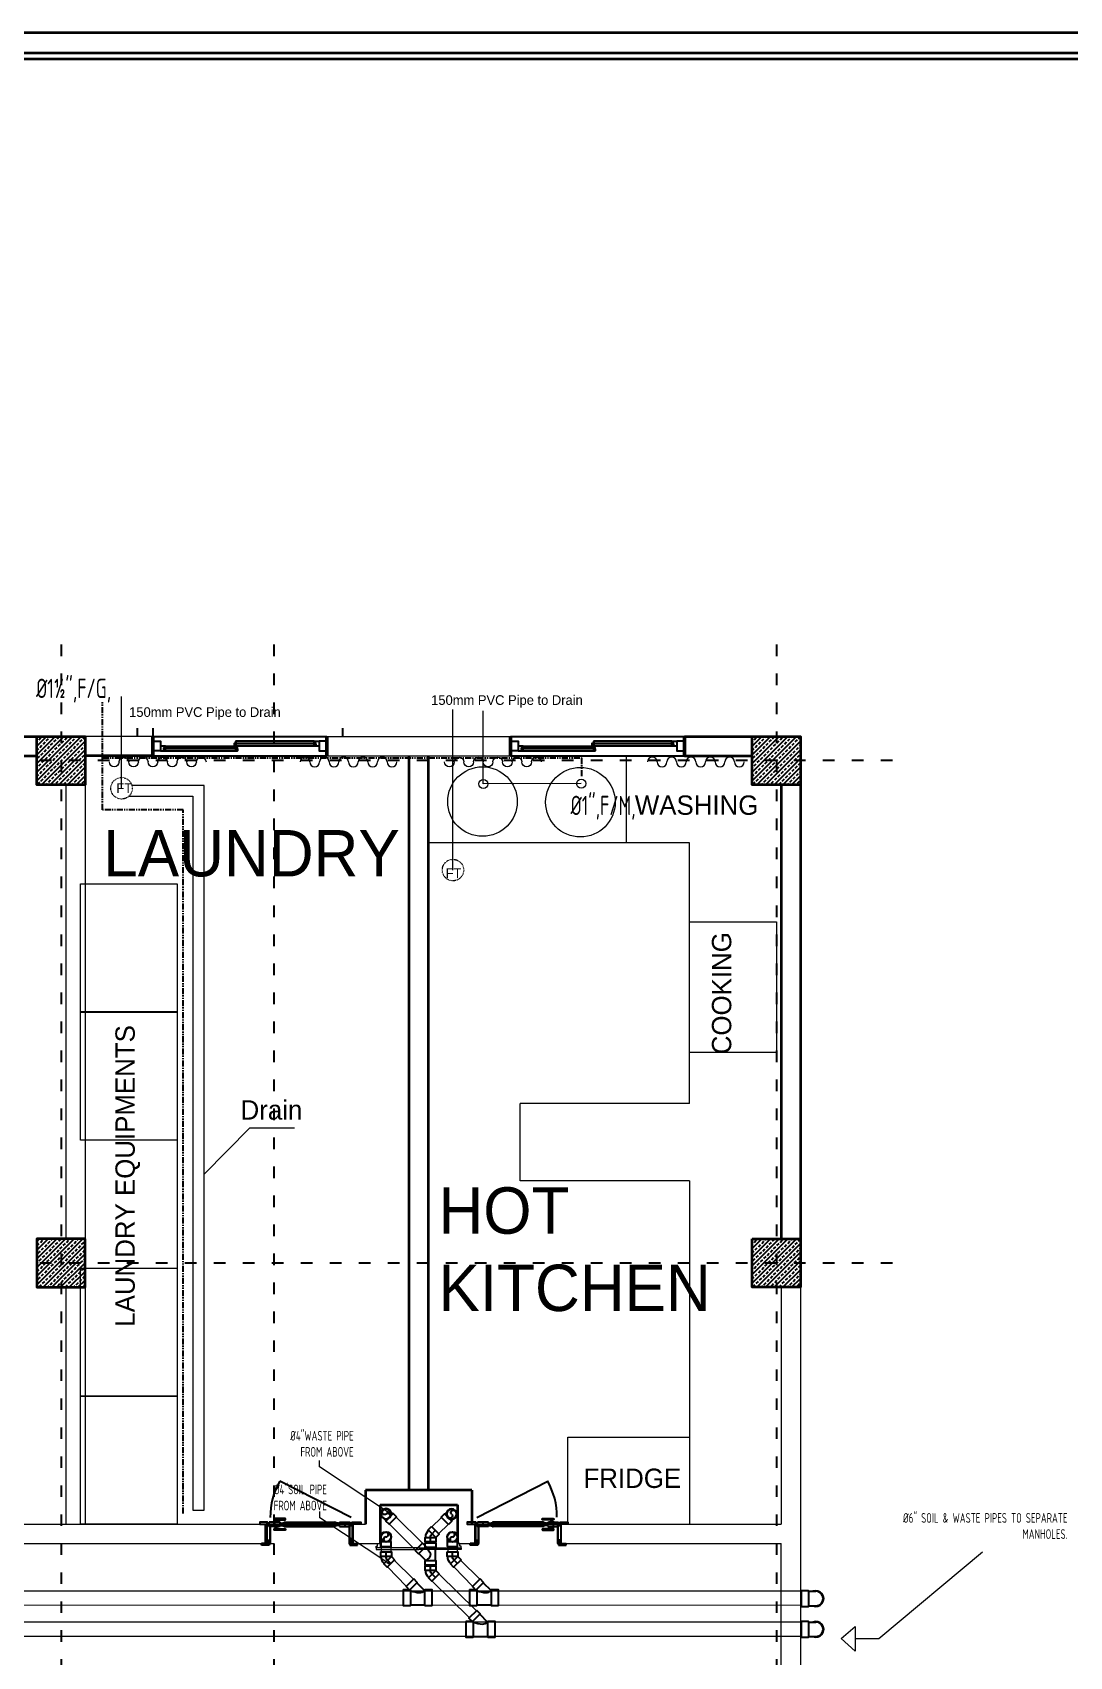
# Model space of a CAD drawing. Header units: millimetres. Extents: x 626118 to 667468, y 4481694 to 4492717.
# Drawn here: x 640281 to 641354, y 4491032 to 4492713 of the extents above; entities that cross this region are included whole.
import ezdxf

# ---------------------------------------------------------------- set-up
doc = ezdxf.new("R2010")
doc.units = ezdxf.units.MM
for name, pattern in [('ACAD_ISO03W100', [30, 12, -18]), ('CENTER2', [1.125, 0.75, -0.125, 0.125, -0.125]), ('DIVIDE', [1.25, 0.5, -0.25, 0, -0.25, 0, -0.25]), ('DUZ', [500, 500]), ('HIDDEN', [0.375, 0.25, -0.125]), ('PHANTOM', [2.5, 1.25, -0.25, 0.25, -0.25, 0.25, -0.25])]:
    doc.linetypes.add(name, pattern=pattern)
doc.layers.get('0').update_dxf_attribs({"color": 1, "linetype": 'DUZ'})
for name, color, linetype in [('a-door', 2, 'Continuous'), ('a-izdus', 2, 'HIDDEN'), ('AGAC', 116, 'Continuous'), ('DR-TEXT', 3, 'Continuous'), ('DR-WASTE PIPE', 5, 'CENTER2'), ('GOLGE', 8, 'HIDDEN'), ('KOLTAR_F', 145, 'Continuous'), ('LOGO', 7, 'Continuous'), ('PEN', 161, 'Continuous'), ('PL-CWS', 80, 'PHANTOM'), ('PL_TEXT', 3, 'Continuous'), ('PVC', 3, 'Continuous'), ('söve', 26, 'DUZ')]:
    doc.layers.add(name, color=color, linetype=linetype)
for name, color, linetype, lineweight in [('cam', 143, 'Continuous', 20), ('DUV', 220, 'Continuous', 50), ('DUVAR', 7, 'Continuous', 35), ('FE_PERDE', 205, 'Continuous', 15), ('gor25', 142, 'Continuous', 25), ('iç duvar', 7, 'Continuous', 50), ('KAPEN', 151, 'Continuous', 9), ('KOLON_F', 3, 'Continuous', 35)]:
    doc.layers.add(name, color=color, linetype=linetype, lineweight=lineweight)
doc.styles.add('din.shx', font='din.shx', dxfattribs={"width": 0.7})

# ---------------------------------------------------------------- blocks, each defined once
blk = doc.blocks.new('GEN_BLOCK00601')
at = {"linetype": 'Continuous', "ltscale": 50}
for centre, start, end in [((50, 50), 0, 180), ((150, 50), 180, 0), ((250, 50), 0, 180), ((350, 50), 180, 0), ((450, 50), 0, 180), ((550, 50), 180, 0), ((650, 50), 0, 180), ((750, 50), 180, 0), ((850, 50), 0, 180), ((950, 50), 180, 0)]:
    blk.add_arc(centre, 50, start, end, dxfattribs=at)
for tag in ['FLOOR', 'Sfb']:
    blk.add_attdef(tag, (0, 0), '', height=1)
blk = doc.blocks.new('PVC4')
for p, q in [((-55, 57), (-60, 57)), ((0, 57), (5, 57)), ((-55, -57), (-60, -57)), ((0, -57), (5, -57))]:
    blk.add_line(p, q)
blk.add_lwpolyline([(0, -62), (0, 62), (-55, 62), (-55, -62)], close=True)
blk = doc.blocks.new('PVC6')
for p, q in [((-86.5, 82.5), (-93, 82.5)), ((0, 82.5), (6.5, 82.5)), ((-86.5, -82.5), (-93, -82.5)), ((0, -82.5), (6.5, -82.5))]:
    blk.add_line(p, q)
blk.add_lwpolyline([(0, -89), (0, 89), (-81.5, 89, 0.4142136), (-86.5, 84), (-86.5, -84, 0.4142136), (-81.5, -89)], format="xyb", close=True)
blk = doc.blocks.new('PY64')
for p, q in [((-82, 162), (-82, 2)), ((79, -1), (171, 91))]:
    blk.add_line(p, q)
at = {"color": 9}
for centre, radius, start, end in [((298, 60), 238, 154.7041, 180), ((142, 60), 82.9, 180, 223.6032)]:
    blk.add_arc(centre, radius, start, end, dxfattribs=at)
for name, p, rotation in [('PVC6', (0, 248), 90), ('PVC4', (170, 170), 44.9999999999999), ('PVC6', (0, -84), 270)]:
    blk.add_blockref(name, p, dxfattribs=dict(rotation=rotation))
blk = doc.blocks.new('P454')
at = {"color": 8}
blk.add_lwpolyline([(57, 57), (18, 18, 0.198912), (0, -25), (0, -80)], format="xyb", dxfattribs=at)
blk.add_arc((60, -25), 117, 135, 180)
for p, rotation in [((57, 57), 45), ((0, -80), 270)]:
    blk.add_blockref('PVC4', p, dxfattribs=dict(rotation=rotation))
blk = doc.blocks.new('P904A')
for p, q in [((-57, -57), (-57, -24)), ((57, -57), (57, -24))]:
    blk.add_line(p, q)
blk.add_circle((0, 0), 62)
at = {"color": 9}
blk.add_circle((0, 0), 57, dxfattribs=at)
for centre, start, end in [((0, -28), 90, 270), ((0, 28), 270, 90)]:
    blk.add_arc(centre, 28.5, start, end, dxfattribs=at)
at = {"rotation": 270}
blk.add_blockref('PVC4', (0, -112), dxfattribs=at)
blk = doc.blocks.new('A$Cbc8c2464')
at = {"layer": 'DR-WASTE PIPE', "color": 6, "linetype": 'Continuous', "lineweight": 18, "ltscale": 12}
for p, q in [((0.5, 60.7), (0.5, 55.9)), ((10.5, 60.7), (10.5, 55.9)), ((69.2, 60.7), (69.2, 56)), ((79.1, 60.7), (79.1, 56)), ((7.3, 39.7), (26.2, 20.2, 0)), ((14.3, 46.8), (33.5, 27.5, 0)), ((76, 39.6), (95, 20.1, 0)), ((82.9, 46.8), (102.2, 27.5, 0))]:
    blk.add_line(p, q, dxfattribs=at)
at = {"layer": 'PVC', "xscale": 0.08748200112126518, "yscale": 0.08748200112126518, "zscale": 0.08748200112126518}
for p in [(5.4, 71), (74.1, 71)]:
    blk.add_blockref('P904A', p, dxfattribs=at)
at = {"layer": 'PVC'}
for name, p, xscale, yscale, zscale, rotation in [('P454', (5.5, 48.5), -0.08762939043845829, 0.08762939043845829, 0.08762939043845829, 180), ('P454', (74.2, 48.5), -0.08762939043845829, 0.08762939043845829, 0.08762939043845829, 180), ('PY64', (45.6, 8.1, 0), 0.090881797833463, 0.090881797833463, 0.090881797833463, 89.99999999999999), ('PY64', (114.3, 8.1, 0), 0.090881797833463, 0.090881797833463, 0.090881797833463, 89.99999999999999)]:
    blk.add_blockref(name, p, dxfattribs=dict(at, xscale=xscale, yscale=yscale, zscale=zscale, rotation=rotation))
blk = doc.blocks.new('PY4')
for p, q in [((-57, -27), (-57, 129)), ((0, 57), (51, 129)), ((57, -24), (139, 58))]:
    blk.add_line(p, q)
blk.add_arc((86, 57), 85.5, 180, 250.5288)
for p, rotation in [((0, 184), 90), ((137, 137), 45), ((0, -82), 270)]:
    blk.add_blockref('PVC4', p, dxfattribs=dict(rotation=rotation))
blk = doc.blocks.new('A$Cd5ec20cc')
at = {"layer": 'DR-WASTE PIPE', "linetype": 'Continuous', "lineweight": 18, "ltscale": 12}
for p, q in [((18.4, 123.8), (44.9, 97.4)), ((64.7, 123.6), (55.1, 114)), ((37.8, 90.3), (11.4, 116.8)), ((71.8, 116.5), (62.3, 107.2)), ((55.5, 57.9), (93.5, 20.2)), ((62.5, 65), (100.9, 27.5))]:
    blk.add_line(p, q, dxfattribs=at)
at = {"layer": 'PVC'}
for name, p, xscale, yscale, zscale, rotation in [('P904A', (7.7, 127.5), -0.08748200112126518, 0.08748200112126518, 0.08748200112126518, 45.1343432630909), ('P904A', (75.5, 127.3), -0.08748200112126518, 0.08748200112126518, 0.08748200112126518, 314.7932117919452), ('P454', (53.7, 105.5), -0.08762939043845827, 0.08762939043845827, 0.08762939043845827, 135.0000000107184), ('P454', (53.7, 66.7), -0.08762939043845827, 0.08762939043845827, 0.08762939043845827, 180.2529245815914), ('PY64', (112.9, 8.1), 0.090881797833463, 0.090881797833463, 0.090881797833463, 89.99999999999999)]:
    blk.add_blockref(name, p, dxfattribs=dict(at, xscale=xscale, yscale=yscale, zscale=zscale, rotation=rotation))
at = {"layer": 'PVC', "xscale": -0.08755647272676778, "yscale": 0.08755647272676778, "zscale": 0.08755647272676778}
blk.add_blockref('PY4', (53.7, 81.5), dxfattribs=at)
blk = doc.blocks.new('P906B')
for p, q in [((-82.5, -81.5), (-82.5, 0)), ((82.5, -81.5), (82.5, 0))]:
    blk.add_line(p, q)
blk.add_arc((0, 0), 89, 337.96675, 202.03325)
at = {"color": 9}
blk.add_arc((0, 0), 82.5, 360, 180, dxfattribs=at)
at = {"rotation": 270}
blk.add_blockref('PVC6', (0, -168), dxfattribs=at)
blk = doc.blocks.new('A$C9070866a')
at = {"layer": 'iç duvar', "color": 1, "linetype": 'Continuous', "lineweight": 5}
for p, q in [((54.5, 72.2, 0), (6.4, 0)), ((54.5, 72.2, 0), (52.5, 70.3)), ((54.5, 72.2, 0), (53.4, 69.6)), ((6.4, 0), (0, 0))]:
    blk.add_line(p, q, dxfattribs=at)

msp = doc.modelspace()

# ---------------------------------------------------------------- hatches: boundary and pattern name
at = {"layer": 'KOLTAR_F'}
h = msp.add_hatch(dxfattribs=at)
h.set_pattern_fill('ANSI33', color=256, style=0)
h.set_pattern_definition([(45, (-20297.995, -12428.142), (-4.4901280605, 4.4901280605), []), (45, (-20293.505, -12428.142), (-4.4901280605, 4.4901280605), [3.175, -1.5875])])
h.paths.add_polyline_path([(640285.48, 4491984.33), (640335.48, 4491984.33), (640335.48, 4491934.33), (640285.48, 4491934.33)])
h = msp.add_hatch(dxfattribs=at)
h.set_pattern_fill('ANSI33', color=256, style=0)
h.set_pattern_definition([(45, (-19557.995, -12428.142), (-4.4901280605, 4.4901280605), []), (45, (-19553.505, -12428.142), (-4.4901280605, 4.4901280605), [3.175, -1.5875])])
h.paths.add_polyline_path([(641025.48, 4491984.33), (641075.48, 4491984.33), (641075.48, 4491934.33), (641025.48, 4491934.33)])
h = msp.add_hatch(dxfattribs=at)
h.set_pattern_fill('ANSI33', color=256, style=0)
h.set_pattern_definition([(45, (-21777.995, -12948.142), (-4.4901280605, 4.4901280605), []), (45, (-21773.505, -12948.142), (-4.4901280605, 4.4901280605), [3.175, -1.5875])])
h.paths.add_polyline_path([(640335.48, 4491464.33), (640285.48, 4491464.33), (640285.48, 4491414.33), (640335.48, 4491414.33)])
h = msp.add_hatch(dxfattribs=at)
h.set_pattern_fill('ANSI33', color=256, style=0)
h.set_pattern_definition([(45, (-19557.995, -12948.142), (-4.4901280605, 4.4901280605), []), (45, (-19553.505, -12948.142), (-4.4901280605, 4.4901280605), [3.175, -1.5875])])
h.paths.add_polyline_path([(641025.48, 4491464.33), (641075.48, 4491464.33), (641075.48, 4491414.33), (641025.48, 4491414.33)])

# ---------------------------------------------------------------- linework, layer by layer
at = {"color": 232, "linetype": 'ACAD_ISO03W100'}
for p, q in [((640310.48, 4492079.33), (640310.48, 4488949.33)), ((640530.48, 4492079.33), (640530.48, 4488949.33)), ((641050.48, 4492079.33), (641050.48, 4488949.33)), ((641170.48, 4491959.33), (637230.48, 4491959.33)), ((641170.48, 4491439.33), (637230.48, 4491439.33))]:
    msp.add_line(p, q, dxfattribs=at)
at = {"color": 7}
for p, q in [((640522.04, 4491169.33), (640522.04, 4491149.33)), ((640612.04, 4491169.33), (640612.04, 4491149.33)), ((640738.93, 4491169.33), (640738.93, 4491149.33))]:
    msp.add_line(p, q, dxfattribs=at)
at = {"color": 30}
for p, q in [((640612.04, 4491149.33), (640612.04, 4491169.33)), ((640738.93, 4491149.33), (640738.93, 4491169.33))]:
    msp.add_line(p, q, dxfattribs=at)
at = {"layer": 'a-door'}
for p, q in [((640523.38, 4491169.33), (640523.38, 4491149.33)), ((640523.68, 4491169.33), (640525.88, 4491169.33)), ((640523.68, 4491169.01), (640525.58, 4491169.01)), ((640525.93, 4491171.13), (640525.48, 4491169.33)), ((640525.48, 4491169.33), (640526.18, 4491169.33)), ((640525.56, 4491169.63), (640526.48, 4491169.63)), ((640525.58, 4491169.01), (640525.58, 4491166.63)), ((640526.58, 4491166.63), (640525.58, 4491166.63)), ((640536.62, 4491170.83), (640525.85, 4491170.83)), ((640525.88, 4491169.33), (640525.88, 4491166.93)), ((640526.88, 4491166.93), (640525.88, 4491166.93)), ((640537.02, 4491171.13), (640525.93, 4491171.13)), ((640526.18, 4491166.93), (640526.18, 4491169.33)), ((640537.02, 4491166.93), (640526.18, 4491166.93)), ((640526.48, 4491167.23), (640526.48, 4491169.63)), ((640536.62, 4491167.23), (640526.48, 4491167.23)), ((640526.58, 4491166.63), (640526.58, 4491149.64)), ((640526.88, 4491166.93), (640526.88, 4491149.33)), ((640531.23, 4491170.83), (640531.23, 4491167.23)), ((640537.02, 4491170.83), (640537.02, 4491171.13)), ((640537.02, 4491167.23), (640537.02, 4491166.93)), ((640537.62, 4491170.23), (640537.84, 4491170.23)), ((640537.62, 4491169.63), (640537.62, 4491169.83)), ((640537.92, 4491169.63), (640537.62, 4491169.63)), ((640537.62, 4491168.43), (640537.62, 4491168.23)), ((640537.92, 4491168.43), (640537.62, 4491168.43)), ((640537.62, 4491167.83), (640537.84, 4491167.83)), ((640537.84, 4491170.03), (640537.84, 4491170.23)), ((640537.84, 4491170.03), (640537.99, 4491170.03)), ((640537.84, 4491168.03), (640537.84, 4491167.83)), ((640537.84, 4491168.03), (640537.99, 4491168.03)), ((640537.92, 4491169.63), (640541.82, 4491170.63)), ((640537.92, 4491168.43), (640541.82, 4491167.43)), ((640537.99, 4491170.03), (640541.42, 4491170.9)), ((640537.99, 4491168.03), (640541.42, 4491167.15)), ((640541.42, 4491171.13), (640541.82, 4491171.13)), ((640541.42, 4491171.13), (640541.42, 4491170.9)), ((640541.42, 4491171.13), (640541.42, 4491170.9)), ((640541.42, 4491166.93), (640541.42, 4491167.15)), ((640541.42, 4491166.93), (640541.42, 4491167.15)), ((640541.42, 4491166.93), (640541.82, 4491166.93)), ((640541.82, 4491171.13), (640594.01, 4491171.13)), ((640541.82, 4491170.73), (640593.61, 4491170.73)), ((640541.82, 4491170.73), (640541.82, 4491170.63)), ((640541.82, 4491167.33), (640541.82, 4491167.43)), ((640541.82, 4491167.33), (640593.61, 4491167.33)), ((640541.82, 4491166.93), (640594.01, 4491166.93)), ((640594.01, 4491171.13), (640593.61, 4491171.13)), ((640593.61, 4491170.73), (640593.61, 4491170.63)), ((640597.51, 4491169.63), (640593.61, 4491170.63)), ((640597.51, 4491168.43), (640593.61, 4491167.43)), ((640593.61, 4491167.33), (640593.61, 4491167.43)), ((640594.01, 4491166.93), (640593.61, 4491166.93)), ((640594.01, 4491171.13), (640594.01, 4491170.9)), ((640594.01, 4491171.13), (640594.01, 4491170.9)), ((640597.43, 4491170.03), (640594.01, 4491170.9)), ((640597.43, 4491168.03), (640594.01, 4491167.15)), ((640594.01, 4491166.93), (640594.01, 4491167.15)), ((640594.01, 4491166.93), (640594.01, 4491167.15)), ((640597.58, 4491170.03), (640597.43, 4491170.03)), ((640597.58, 4491168.03), (640597.43, 4491168.03)), ((640597.51, 4491169.63), (640597.81, 4491169.63)), ((640597.51, 4491168.43), (640597.81, 4491168.43)), ((640597.58, 4491170.03), (640597.58, 4491170.23)), ((640597.81, 4491170.23), (640597.58, 4491170.23)), ((640597.58, 4491168.03), (640597.58, 4491167.83)), ((640597.81, 4491167.83), (640597.58, 4491167.83)), ((640597.81, 4491169.63), (640597.81, 4491169.83)), ((640597.81, 4491168.43), (640597.81, 4491168.23)), ((640598.41, 4491171.13), (640609.5, 4491171.13)), ((640598.41, 4491170.83), (640598.41, 4491171.13)), ((640598.41, 4491167.23), (640598.41, 4491166.93)), ((640598.41, 4491166.93), (640609.24, 4491166.93)), ((640598.81, 4491170.83), (640609.57, 4491170.83)), ((640598.81, 4491167.23), (640608.94, 4491167.23)), ((640604.19, 4491170.83), (640604.19, 4491167.23)), ((640608.54, 4491166.93), (640609.54, 4491166.93)), ((640608.54, 4491166.93), (640608.54, 4491149.33)), ((640608.84, 4491166.63), (640609.84, 4491166.63)), ((640608.84, 4491166.63), (640608.84, 4491149.64)), ((640608.94, 4491167.23), (640608.94, 4491169.63)), ((640609.86, 4491169.63), (640608.94, 4491169.63)), ((640609.24, 4491166.93), (640609.24, 4491169.33)), ((640609.94, 4491169.33), (640609.24, 4491169.33)), ((640609.5, 4491171.13), (640609.94, 4491169.33)), ((640609.54, 4491169.33), (640609.54, 4491166.93)), ((640611.74, 4491169.33), (640609.54, 4491169.33)), ((640609.84, 4491169.01), (640609.84, 4491166.63)), ((640611.74, 4491169.01), (640609.84, 4491169.01)), ((640612.04, 4491169.33), (640612.04, 4491149.33)), ((640612.54, 4491169.33), (640612.04, 4491169.33)), ((640738.43, 4491169.33), (640738.93, 4491169.33)), ((640738.93, 4491169.33), (640738.93, 4491149.33)), ((640739.23, 4491169.33), (640741.43, 4491169.33)), ((640739.23, 4491169.01), (640741.13, 4491169.01)), ((640741.47, 4491171.13), (640741.03, 4491169.33)), ((640741.03, 4491169.33), (640741.73, 4491169.33)), ((640741.1, 4491169.63), (640742.03, 4491169.63)), ((640741.13, 4491169.01), (640741.13, 4491166.63)), ((640742.13, 4491166.63), (640741.13, 4491166.63)), ((640752.16, 4491170.83), (640741.4, 4491170.83)), ((640741.43, 4491169.33), (640741.43, 4491166.93)), ((640742.43, 4491166.93), (640741.43, 4491166.93)), ((640752.56, 4491171.13), (640741.47, 4491171.13)), ((640741.73, 4491166.93), (640741.73, 4491169.33)), ((640752.56, 4491166.93), (640741.73, 4491166.93)), ((640742.03, 4491167.23), (640742.03, 4491169.63)), ((640752.16, 4491167.23), (640742.03, 4491167.23)), ((640742.13, 4491166.63), (640742.13, 4491149.64)), ((640742.43, 4491166.93), (640742.43, 4491149.33)), ((640746.78, 4491170.83), (640746.78, 4491167.23)), ((640752.56, 4491170.83), (640752.56, 4491171.13)), ((640752.56, 4491167.23), (640752.56, 4491166.93)), ((640753.16, 4491170.23), (640753.39, 4491170.23)), ((640753.16, 4491169.63), (640753.16, 4491169.83)), ((640753.46, 4491169.63), (640753.16, 4491169.63)), ((640753.46, 4491168.43), (640753.16, 4491168.43)), ((640753.16, 4491168.43), (640753.16, 4491168.23)), ((640753.16, 4491167.83), (640753.39, 4491167.83)), ((640753.39, 4491170.03), (640753.39, 4491170.23)), ((640753.39, 4491170.03), (640753.54, 4491170.03)), ((640753.39, 4491168.03), (640753.39, 4491167.83)), ((640753.39, 4491168.03), (640753.54, 4491168.03)), ((640753.46, 4491169.63), (640757.36, 4491170.63)), ((640753.46, 4491168.43), (640757.36, 4491167.43)), ((640753.54, 4491170.03), (640756.96, 4491170.9)), ((640753.54, 4491168.03), (640756.96, 4491167.15)), ((640809.15, 4491171.13), (640756.96, 4491171.13)), ((640756.96, 4491171.13), (640756.96, 4491170.9)), ((640756.96, 4491171.13), (640756.96, 4491170.9)), ((640756.96, 4491171.13), (640757.36, 4491171.13)), ((640756.96, 4491166.93), (640756.96, 4491167.15)), ((640756.96, 4491166.93), (640756.96, 4491167.15)), ((640809.15, 4491166.93), (640756.96, 4491166.93)), ((640756.96, 4491166.93), (640757.36, 4491166.93)), ((640809.15, 4491170.73), (640757.36, 4491170.73)), ((640757.36, 4491170.73), (640757.36, 4491170.63)), ((640757.36, 4491167.33), (640757.36, 4491167.43)), ((640809.15, 4491167.33), (640757.36, 4491167.33)), ((640809.55, 4491171.13), (640809.15, 4491171.13)), ((640809.15, 4491170.73), (640809.15, 4491170.63)), ((640813.05, 4491169.63), (640809.15, 4491170.63)), ((640813.05, 4491168.43), (640809.15, 4491167.43)), ((640809.15, 4491167.33), (640809.15, 4491167.43)), ((640809.55, 4491166.93), (640809.15, 4491166.93)), ((640809.55, 4491171.13), (640809.55, 4491170.9)), ((640809.55, 4491171.13), (640809.55, 4491170.9)), ((640812.98, 4491170.03), (640809.55, 4491170.9)), ((640812.98, 4491168.03), (640809.55, 4491167.15)), ((640809.55, 4491166.93), (640809.55, 4491167.15)), ((640809.55, 4491166.93), (640809.55, 4491167.15)), ((640813.13, 4491170.03), (640812.98, 4491170.03)), ((640813.13, 4491168.03), (640812.98, 4491168.03)), ((640813.05, 4491169.63), (640813.35, 4491169.63)), ((640813.05, 4491168.43), (640813.35, 4491168.43)), ((640813.13, 4491170.03), (640813.13, 4491170.23)), ((640813.35, 4491170.23), (640813.13, 4491170.23)), ((640813.13, 4491168.03), (640813.13, 4491167.83)), ((640813.35, 4491167.83), (640813.13, 4491167.83)), ((640813.35, 4491169.63), (640813.35, 4491169.83)), ((640813.35, 4491168.43), (640813.35, 4491168.23)), ((640813.95, 4491171.13), (640825.04, 4491171.13)), ((640813.95, 4491170.83), (640813.95, 4491171.13)), ((640813.95, 4491167.23), (640813.95, 4491166.93)), ((640813.95, 4491166.93), (640824.78, 4491166.93)), ((640814.35, 4491170.83), (640825.12, 4491170.83)), ((640814.35, 4491167.23), (640824.48, 4491167.23)), ((640819.73, 4491170.83), (640819.73, 4491167.23)), ((640824.08, 4491166.93), (640825.08, 4491166.93)), ((640824.08, 4491166.93), (640824.08, 4491149.33)), ((640824.38, 4491166.63), (640825.38, 4491166.63)), ((640824.38, 4491166.63), (640824.38, 4491149.64)), ((640824.48, 4491167.23), (640824.48, 4491169.63)), ((640825.41, 4491169.63), (640824.48, 4491169.63)), ((640824.78, 4491166.93), (640824.78, 4491169.33)), ((640825.48, 4491169.33), (640824.78, 4491169.33)), ((640825.04, 4491171.13), (640825.48, 4491169.33)), ((640825.08, 4491169.33), (640825.08, 4491166.93)), ((640827.28, 4491169.33), (640825.08, 4491169.33)), ((640825.38, 4491169.01), (640825.38, 4491166.63)), ((640827.28, 4491169.01), (640825.38, 4491169.01)), ((640827.58, 4491169.33), (640827.58, 4491149.33)), ((640517.83, 4491147.53), (640517.83, 4491149.33)), ((640517.83, 4491147.53), (640517.83, 4491149.33)), ((640524.03, 4491149.33), (640517.83, 4491149.33)), ((640522.73, 4491149.33), (640524.03, 4491149.33)), ((640522.73, 4491149.33), (640524.03, 4491149.33)), ((640524.03, 4491152.53), (640525.83, 4491152.53)), ((640524.03, 4491152.53), (640525.83, 4491152.53)), ((640524.03, 4491152.53), (640524.03, 4491149.33)), ((640524.03, 4491152.53), (640524.03, 4491149.33)), ((640525.83, 4491152.53), (640525.83, 4491147.53)), ((640525.83, 4491152.53), (640525.83, 4491147.53)), ((640526.58, 4491149.64), (640525.83, 4491149.64)), ((640525.83, 4491149.33), (640527.13, 4491149.33)), ((640609.29, 4491149.33), (640607.99, 4491149.33)), ((640608.84, 4491149.64), (640609.29, 4491149.64)), ((640609.29, 4491152.53), (640609.29, 4491147.53)), ((640611.09, 4491152.53), (640609.29, 4491152.53)), ((640611.09, 4491152.53), (640611.09, 4491149.33)), ((640612.39, 4491149.33), (640611.09, 4491149.33)), ((640611.09, 4491149.33), (640617.29, 4491149.33)), ((640617.29, 4491147.53), (640617.29, 4491149.33)), ((640733.68, 4491147.53), (640733.68, 4491149.33)), ((640739.88, 4491149.33), (640733.68, 4491149.33)), ((640738.58, 4491149.33), (640739.88, 4491149.33)), ((640739.88, 4491152.53), (640739.88, 4491149.33)), ((640739.88, 4491152.53), (640741.68, 4491152.53)), ((640741.68, 4491152.53), (640741.68, 4491147.53)), ((640742.13, 4491149.64), (640741.68, 4491149.64)), ((640741.68, 4491149.33), (640742.98, 4491149.33)), ((640825.13, 4491149.33), (640823.83, 4491149.33)), ((640824.38, 4491149.64), (640825.13, 4491149.64)), ((640826.93, 4491152.53), (640825.13, 4491152.53)), ((640826.93, 4491152.53), (640825.13, 4491152.53)), ((640825.13, 4491152.53), (640825.13, 4491147.53)), ((640825.13, 4491152.53), (640825.13, 4491147.53)), ((640826.93, 4491152.53), (640826.93, 4491149.33)), ((640826.93, 4491152.53), (640826.93, 4491149.33)), ((640826.93, 4491149.33), (640833.13, 4491149.33)), ((640828.23, 4491149.33), (640826.93, 4491149.33)), ((640828.23, 4491149.33), (640826.93, 4491149.33)), ((640833.13, 4491147.53), (640833.13, 4491149.33)), ((640833.13, 4491147.53), (640833.13, 4491149.33)), ((640525.83, 4491147.53), (640517.83, 4491147.53)), ((640609.29, 4491147.53), (640617.29, 4491147.53)), ((640741.68, 4491147.53), (640733.68, 4491147.53)), ((640825.13, 4491147.53), (640833.13, 4491147.53))]:
    msp.add_line(p, q, dxfattribs=at)
for points in [[(640523.68, 4491169.33), (640524.18, 4491169.33), (640524.18, 4491171.13), (640516.18, 4491171.13), (640516.18, 4491169.33), (640523.38, 4491169.33)], [(640611.99, 4491169.33), (640611.49, 4491169.33), (640611.49, 4491171.13), (640620.48, 4491171.13), (640620.48, 4491169.33), (640612.29, 4491169.33)], [(640738.98, 4491169.33), (640739.48, 4491169.33), (640739.48, 4491171.13), (640730.48, 4491171.13), (640730.48, 4491169.33), (640738.68, 4491169.33)], [(640827.28, 4491169.33), (640826.78, 4491169.33), (640826.78, 4491171.13), (640834.78, 4491171.13), (640834.78, 4491169.33), (640827.58, 4491169.33)]]:
    msp.add_lwpolyline(points, dxfattribs=at)
for points in [[(640523.38, 4491168.58), (640523.68, 4491168.58), (640523.68, 4491170.08), (640523.38, 4491170.08)], [(640523.38, 4491168.58), (640523.68, 4491168.58), (640523.68, 4491170.08), (640523.38, 4491170.08)], [(640530.48, 4491171.63), (640530.48, 4491171.13), (640535.48, 4491171.13), (640535.48, 4491171.63)], [(640530.48, 4491166.43), (640530.48, 4491166.93), (640535.48, 4491166.93), (640535.48, 4491166.43)], [(640532.48, 4491173.63), (640532.48, 4491171.63), (640533.48, 4491171.63), (640533.48, 4491173.63)], [(640532.48, 4491164.43), (640532.48, 4491166.43), (640533.48, 4491166.43), (640533.48, 4491164.43)], [(640612.04, 4491168.58), (640611.74, 4491168.58), (640611.74, 4491170.08), (640612.04, 4491170.08)], [(640738.93, 4491168.58), (640739.23, 4491168.58), (640739.23, 4491170.08), (640738.93, 4491170.08)], [(640820.48, 4491171.63), (640820.48, 4491171.13), (640815.48, 4491171.13), (640815.48, 4491171.63)], [(640820.48, 4491166.43), (640820.48, 4491166.93), (640815.48, 4491166.93), (640815.48, 4491166.43)], [(640818.48, 4491173.63), (640818.48, 4491171.63), (640817.48, 4491171.63), (640817.48, 4491173.63)], [(640818.48, 4491164.43), (640818.48, 4491166.43), (640817.48, 4491166.43), (640817.48, 4491164.43)], [(640827.58, 4491168.58), (640827.28, 4491168.58), (640827.28, 4491170.08), (640827.58, 4491170.08)], [(640827.58, 4491168.58), (640827.28, 4491168.58), (640827.28, 4491170.08), (640827.58, 4491170.08)]]:
    msp.add_lwpolyline(points, close=True, dxfattribs=at)
for points in [[(640530.78, 4491174.43), (640530.78, 4491174.33, 0.4142136), (640531.48, 4491173.63), (640542.08, 4491173.63, 0.4142136), (640542.78, 4491174.33), (640542.78, 4491174.43, 0.4142136), (640542.08, 4491175.13), (640531.48, 4491175.13, 0.4142136)], [(640530.78, 4491163.63), (640530.78, 4491163.73, -0.4142136), (640531.48, 4491164.43), (640542.08, 4491164.43, -0.4142136), (640542.78, 4491163.73), (640542.78, 4491163.63, -0.4142136), (640542.08, 4491162.93), (640531.48, 4491162.93, -0.4142136)], [(640820.18, 4491174.43), (640820.18, 4491174.33, -0.4142136), (640819.48, 4491173.63), (640808.88, 4491173.63, -0.4142136), (640808.18, 4491174.33), (640808.18, 4491174.43, -0.4142136), (640808.88, 4491175.13), (640819.48, 4491175.13, -0.4142136)], [(640820.18, 4491163.63), (640820.18, 4491163.73, 0.4142136), (640819.48, 4491164.43), (640808.88, 4491164.43, 0.4142136), (640808.18, 4491163.73), (640808.18, 4491163.63, 0.4142136), (640808.88, 4491162.93), (640819.48, 4491162.93, 0.4142136)]]:
    msp.add_lwpolyline(points, format="xyb", close=True, dxfattribs=at)
for centre in [(640610.38, 4491169.83), (640740.58, 4491169.83)]:
    msp.add_circle(centre, 0.5, dxfattribs=at)
for centre, radius, start, end in [((640537.62, 4491170.83), 1, 180, 270), ((640537.62, 4491167.23), 1, 90, 180), ((640537.62, 4491170.83), 0.6, 180, 270), ((640537.62, 4491167.23), 0.6, 90, 180), ((640597.81, 4491170.83), 0.6, 270, 0), ((640597.81, 4491170.83), 1, 270, 0), ((640597.81, 4491167.23), 1, 0, 90), ((640597.81, 4491167.23), 0.6, 0, 90), ((640753.16, 4491170.83), 1, 180, 270), ((640753.16, 4491167.23), 1, 90, 180), ((640753.16, 4491170.83), 0.6, 180, 270), ((640753.16, 4491167.23), 0.6, 90, 180), ((640813.35, 4491170.83), 0.6, 270, 0), ((640813.35, 4491170.83), 1, 270, 0), ((640813.35, 4491167.23), 1, 0, 90), ((640813.35, 4491167.23), 0.6, 0, 90)]:
    msp.add_arc(centre, radius, start, end, dxfattribs=at)
at = {"layer": 'a-izdus', "color": 252, "linetype": 'Continuous', "lineweight": 5, "true_color": 0x939598}
for p, q in [((640895.17, 4491964.33), (640895.17, 4491874.33)), ((640960.48, 4491874.33), (640690.48, 4491874.33)), ((640960.48, 4491604.33), (640960.48, 4491874.33)), ((640430.48, 4491831.73), (640430.48, 4491169.33)), ((640785.48, 4491524.33), (640785.48, 4491604.33)), ((640960.48, 4491604.33), (640785.48, 4491604.33)), ((640458.57, 4491531.48), (640505.89, 4491579.39)), ((640960.48, 4491524.33), (640785.48, 4491524.33)), ((640960.48, 4491524.33), (640960.48, 4491169.33)), ((640834.78, 4491169.33), (640834.78, 4491259.33)), ((640834.78, 4491259.33), (640960.48, 4491259.33))]:
    msp.add_line(p, q, dxfattribs=at)
for points in [[(640380.87, 4491922.63), (640446.81, 4491922.63)], [(640458.57, 4491922.63), (640458.57, 4491933.56), (640383.85, 4491933.56)], [(640446.81, 4491922.63), (640446.81, 4491183.53), (640458.57, 4491183.53), (640458.57, 4491933.56), (640446.81, 4491933.56)]]:
    msp.add_lwpolyline(points, dxfattribs=at)
for points in [[(640430.48, 4491699.33), (640330.48, 4491699.33), (640330.48, 4491831.73), (640430.48, 4491831.73)], [(640960.48, 4491792.4), (641050.48, 4491792.4), (641050.48, 4491657.09), (640960.48, 4491657.09)], [(640430.48, 4491566.55), (640330.48, 4491566.55), (640330.48, 4491698.96), (640430.48, 4491698.96)], [(640430.48, 4491301.73), (640330.48, 4491301.73), (640330.48, 4491434.14), (640430.48, 4491434.14)], [(640430.48, 4491169.33), (640330.48, 4491169.33), (640330.48, 4491301.73), (640430.48, 4491301.73)]]:
    msp.add_lwpolyline(points, close=True, dxfattribs=at)
at = {"layer": 'a-izdus', "color": 252, "linetype": 'DIVIDE', "lineweight": 5, "true_color": 0x939598}
for centre in [(640373.14, 4491930.62), (640715.94, 4491846)]:
    msp.add_circle(centre, 11.11, dxfattribs=at)
at = {"layer": 'a-izdus', "color": 252, "linetype": 'Continuous', "lineweight": 5, "true_color": 0x939598}
for centre, radius in [((640746.45, 4491916.88), 35.96), ((640747.31, 4491935.09), 4.73), ((640847.77, 4491916.24), 35.96), ((640848.6, 4491935.48), 4.73)]:
    msp.add_circle(centre, radius, dxfattribs=at)
at = {"layer": 'AGAC'}
for p, q in [((640405.48, 4491984.33), (640585.48, 4491984.33)), ((640775.48, 4491984.33), (640955.48, 4491984.33)), ((640405.48, 4491964.33), (640585.48, 4491964.33)), ((640775.48, 4491964.33), (640955.48, 4491964.33))]:
    msp.add_line(p, q, dxfattribs=at)
at = {"layer": 'cam'}
for p, q in [((640416.98, 4491972.33), (640492.98, 4491972.33)), ((640416.98, 4491971.83), (640492.98, 4491971.83)), ((640416.98, 4491971.33), (640492.98, 4491971.33)), ((640573.98, 4491977.33), (640489.98, 4491977.33)), ((640573.98, 4491976.83), (640489.98, 4491976.83)), ((640573.98, 4491976.33), (640489.98, 4491976.33)), ((640786.98, 4491972.33), (640862.98, 4491972.33)), ((640786.98, 4491971.83), (640862.98, 4491971.83)), ((640786.98, 4491971.33), (640862.98, 4491971.33)), ((640943.98, 4491977.33), (640859.98, 4491977.33)), ((640943.98, 4491976.83), (640859.98, 4491976.83)), ((640943.98, 4491976.33), (640859.98, 4491976.33))]:
    msp.add_line(p, q, dxfattribs=at)
at = {"layer": 'DR-WASTE PIPE', "color": 6, "linetype": 'Continuous', "lineweight": 18, "ltscale": 12}
for p, q in [((641075.48, 4491099.69, 0), (637802.63, 4491099.69, 0)), ((637802.63, 4491084.81, -0.01), (641075.48, 4491085.65, -0.02))]:
    msp.add_line(p, q, dxfattribs=at)
at = {"layer": 'DR-WASTE PIPE', "linetype": 'Continuous', "lineweight": 18, "ltscale": 12}
for p, q in [((641075.48, 4491067.9, 0), (637800.47, 4491067.9, 0)), ((641075.48, 4491052.89), (637799.88, 4491052.89))]:
    msp.add_line(p, q, dxfattribs=at)
at = {"layer": 'DUV'}
for p, q in [((640405.48, 4491964.33), (640405.48, 4491984.33)), ((640585.48, 4491964.33), (640585.48, 4491984.33)), ((640775.48, 4491964.33), (640775.48, 4491984.33)), ((640775.48, 4491964.33), (640775.48, 4491984.33)), ((640775.48, 4491964.33), (640775.48, 4491984.33)), ((640955.48, 4491964.33), (640955.48, 4491984.33)), ((640955.48, 4491964.33), (640955.48, 4491984.33)), ((640955.48, 4491964.33), (640955.48, 4491984.33))]:
    msp.add_line(p, q, dxfattribs=at)
at = {"layer": 'DUVAR'}
for p, q in [((640215.48, 4491984.33), (640285.48, 4491984.33)), ((640405.48, 4491964.33), (640405.48, 4491984.33)), ((640585.48, 4491964.33), (640585.48, 4491984.33)), ((640775.48, 4491964.33), (640775.48, 4491984.33)), ((640955.48, 4491984.33), (641025.48, 4491984.33)), ((640955.48, 4491964.33), (640955.48, 4491984.33)), ((640215.48, 4491964.33), (640285.48, 4491964.33)), ((640405.48, 4491964.33), (640335.48, 4491964.33)), ((640670.48, 4491204.33), (640670.48, 4491964.33)), ((640690.48, 4491204.33), (640690.48, 4491964.33)), ((640955.48, 4491964.33), (641025.48, 4491964.33)), ((641055.48, 4491934.33), (641055.48, 4491464.33)), ((641075.48, 4491934.33), (641075.48, 4491464.33)), ((640735.48, 4491204.33), (640625.48, 4491204.33)), ((640625.48, 4491204.33), (640625.48, 4491169.33)), ((640735.48, 4491204.33), (640735.48, 4491169.33)), ((640640.48, 4491189.33), (640720.48, 4491189.33)), ((640640.48, 4491189.33), (640640.48, 4491149.33)), ((640720.48, 4491189.33), (640720.48, 4491149.33)), ((640522.04, 4491169.33), (640522.04, 4491149.33)), ((640612.04, 4491169.33), (640612.04, 4491149.33)), ((640612.04, 4491169.33), (640612.04, 4491149.33)), ((640738.93, 4491169.33), (640738.93, 4491149.33)), ((640738.93, 4491169.33), (640738.93, 4491149.33))]:
    msp.add_line(p, q, dxfattribs=at)
for points in [[(636653.72, 4492712.69), (643853.72, 4492712.69), (643853.72, 4487912.69), (636653.72, 4487912.69)], [(636674.72, 4492691.69), (643832.72, 4492691.69), (643832.72, 4487933.69), (636674.72, 4487933.69)], [(636681.02, 4492685.39), (643826.42, 4492685.39), (643826.42, 4487939.99), (636681.02, 4487939.99)]]:
    msp.add_lwpolyline(points, close=True, dxfattribs=at)
at = {"layer": 'GOLGE', "ltscale": 0.5}
for p, q in [((640608.54, 4491149.33), (640609.29, 4491149.33)), ((640742.43, 4491149.33), (640741.68, 4491149.33))]:
    msp.add_line(p, q, dxfattribs=at)
at = {"layer": 'gor25'}
for p, q in [((640418.48, 4491974.33), (640491.48, 4491974.33)), ((640572.48, 4491979.33), (640491.48, 4491979.33)), ((640572.48, 4491974.33), (640491.48, 4491974.33)), ((640788.48, 4491974.33), (640861.48, 4491974.33)), ((640942.48, 4491979.33), (640861.48, 4491979.33)), ((640942.48, 4491974.33), (640861.48, 4491974.33)), ((640418.48, 4491969.33), (640491.48, 4491969.33)), ((640788.48, 4491969.33), (640861.48, 4491969.33))]:
    msp.add_line(p, q, dxfattribs=at)
at = {"layer": 'iç duvar', "color": 1, "linetype": 'Continuous', "lineweight": 5}
for p, q in [((640373.14, 4491930.62), (640373.14, 4492025.64)), ((640715.94, 4491846), (640715.94, 4492012.07)), ((640747.31, 4491935.09), (640747.31, 4492010.65)), ((640848.6, 4491935.48), (640747.31, 4491935.09)), ((640505.89, 4491579.39), (640552.11, 4491579.39)), ((641156.54, 4491050.8), (641263.6, 4491140.64)), ((641117.56, 4491050.8), (641131.91, 4491063.33)), ((641131.91, 4491037.72), (641117.56, 4491050.8)), ((641131.91, 4491063.33), (641131.91, 4491037.72)), ((641131.91, 4491050.8), (641156.54, 4491050.8))]:
    msp.add_line(p, q, dxfattribs=at)
at = {"layer": 'iç duvar', "color": 7, "lineweight": 18}
for p, q in [((640405.48, 4491984.33), (640335.48, 4491984.33)), ((640585.48, 4491984.33), (640775.48, 4491984.33)), ((640585.48, 4491964.33), (640775.48, 4491964.33)), ((640315.48, 4491934.33), (640315.48, 4491464.33)), ((640335.48, 4491934.33), (640335.48, 4491464.33)), ((640315.48, 4491414.33), (640315.48, 4491169.33)), ((640335.48, 4491414.33), (640335.48, 4491169.33)), ((641055.48, 4491414.33), (641055.48, 4491169.33)), ((641075.48, 4491414.33), (641075.48, 4490944.33)), ((639995.48, 4491169.33), (640625.48, 4491169.33)), ((640608.94, 4491169.33), (640620.48, 4491169.33)), ((640730.48, 4491169.33), (640742.03, 4491169.33)), ((640742.03, 4491169.33), (640730.48, 4491169.33)), ((640735.48, 4491169.33), (641055.48, 4491169.33)), ((640824.48, 4491169.33), (641050.48, 4491169.33)), ((639980.48, 4491149.33), (640530.48, 4491149.33)), ((640608.54, 4491149.33), (640640.48, 4491149.33)), ((640720.48, 4491149.33), (640742.43, 4491149.33)), ((640824.08, 4491149.33), (641055.48, 4491149.33)), ((641055.48, 4490944.33), (641055.48, 4491149.33))]:
    msp.add_line(p, q, dxfattribs=at)
at = {"layer": 'KAPEN'}
for points in [[(640640.48, 4491144.83), (640636.48, 4491144.83), (640636.48, 4491146.33), (640637.98, 4491146.33), (640637.98, 4491149.33), (640640.48, 4491149.33), (640640.48, 4491144.83)], [(640640.48, 4491144.83), (640636.48, 4491144.83), (640636.48, 4491146.33), (640637.98, 4491146.33), (640637.98, 4491149.33), (640640.48, 4491149.33), (640640.48, 4491144.83)], [(640720.48, 4491144.83), (640724.48, 4491144.83), (640724.48, 4491146.33), (640722.98, 4491146.33), (640722.98, 4491149.33), (640720.48, 4491149.33), (640720.48, 4491144.83)]]:
    msp.add_lwpolyline(points, close=True, dxfattribs=at)
for points in [[(640680.48, 4491144.83), (640636.48, 4491144.83), (640636.48, 4491142.83), (640680.48, 4491142.83)], [(640680.48, 4491144.83), (640724.48, 4491144.83), (640724.48, 4491142.83), (640680.48, 4491142.83)]]:
    msp.add_lwpolyline(points, dxfattribs=at)
at = {"layer": 'KOLON_F'}
for points in [[(640285.48, 4491984.33), (640335.48, 4491984.33), (640335.48, 4491934.33), (640285.48, 4491934.33)], [(641025.48, 4491984.33), (641075.48, 4491984.33), (641075.48, 4491934.33), (641025.48, 4491934.33)], [(640335.48, 4491464.33), (640285.48, 4491464.33), (640285.48, 4491414.33), (640335.48, 4491414.33)], [(641025.48, 4491464.33), (641075.48, 4491464.33), (641075.48, 4491414.33), (641025.48, 4491414.33)]]:
    msp.add_lwpolyline(points, close=True, dxfattribs=at)
at = {"layer": 'LOGO'}
for p, q in [((640610.5, 4491176.13), (640536.79, 4491213.63)), ((640740.47, 4491176.13), (640814.18, 4491213.63))]:
    msp.add_line(p, q, dxfattribs=at)
for centre, start, end in [((640599.31, 4491177.13), 149.72839, 180.79634), ((640751.14, 4491177.43), 359.20366, 30.27161)]:
    msp.add_arc(centre, 72.39, start, end, dxfattribs=at)
at = {"layer": 'PEN'}
for points in [[(640413.48, 4491979.33), (640413.48, 4491979.33), (640413.48, 4491969.33), (640405.48, 4491969.33), (640405.48, 4491969.33), (640405.48, 4491979.33), (640405.48, 4491979.33), (640405.48, 4491979.33), (640413.48, 4491979.33)], [(640413.48, 4491974.33), (640413.48, 4491974.33), (640413.48, 4491969.33), (640416.98, 4491969.33), (640416.98, 4491971.33), (640416.98, 4491972.33), (640418.48, 4491972.33), (640418.48, 4491974.33), (640413.48, 4491974.33)], [(640416.98, 4491969.33), (640418.48, 4491969.33), (640418.48, 4491971.33), (640416.98, 4491971.33)], [(640491.48, 4491979.33), (640491.48, 4491979.33), (640491.48, 4491974.33), (640489.98, 4491974.33), (640489.98, 4491976.33), (640489.98, 4491977.33), (640491.48, 4491977.33), (640491.48, 4491979.33), (640491.48, 4491979.33)], [(640489.98, 4491974.33), (640491.48, 4491974.33), (640491.48, 4491976.33), (640489.98, 4491976.33)], [(640491.48, 4491974.33), (640491.48, 4491974.33), (640491.48, 4491969.33), (640492.98, 4491969.33), (640492.98, 4491971.33), (640492.98, 4491972.33), (640491.48, 4491972.33), (640491.48, 4491974.33), (640491.48, 4491974.33)], [(640492.98, 4491969.33), (640491.48, 4491969.33), (640491.48, 4491971.33), (640492.98, 4491971.33)], [(640577.48, 4491979.33), (640577.48, 4491979.33), (640577.48, 4491974.33), (640573.98, 4491974.33), (640573.98, 4491976.33), (640573.98, 4491977.33), (640572.48, 4491977.33), (640572.48, 4491979.33), (640577.48, 4491979.33)], [(640573.98, 4491974.33), (640572.48, 4491974.33), (640572.48, 4491976.33), (640573.98, 4491976.33)], [(640577.48, 4491979.33), (640577.48, 4491979.33), (640577.48, 4491969.33), (640585.48, 4491969.33), (640585.48, 4491969.33), (640585.48, 4491979.33), (640585.48, 4491979.33), (640585.48, 4491979.33), (640577.48, 4491979.33)], [(640783.48, 4491979.33), (640783.48, 4491979.33), (640783.48, 4491969.33), (640775.48, 4491969.33), (640775.48, 4491969.33), (640775.48, 4491979.33), (640775.48, 4491979.33), (640775.48, 4491979.33), (640783.48, 4491979.33)], [(640783.48, 4491974.33), (640783.48, 4491974.33), (640783.48, 4491969.33), (640786.98, 4491969.33), (640786.98, 4491971.33), (640786.98, 4491972.33), (640788.48, 4491972.33), (640788.48, 4491974.33), (640783.48, 4491974.33)], [(640786.98, 4491969.33), (640788.48, 4491969.33), (640788.48, 4491971.33), (640786.98, 4491971.33)], [(640861.48, 4491979.33), (640861.48, 4491979.33), (640861.48, 4491974.33), (640859.98, 4491974.33), (640859.98, 4491976.33), (640859.98, 4491977.33), (640861.48, 4491977.33), (640861.48, 4491979.33), (640861.48, 4491979.33)], [(640859.98, 4491974.33), (640861.48, 4491974.33), (640861.48, 4491976.33), (640859.98, 4491976.33)], [(640861.48, 4491974.33), (640861.48, 4491974.33), (640861.48, 4491969.33), (640862.98, 4491969.33), (640862.98, 4491971.33), (640862.98, 4491972.33), (640861.48, 4491972.33), (640861.48, 4491974.33), (640861.48, 4491974.33)], [(640862.98, 4491969.33), (640861.48, 4491969.33), (640861.48, 4491971.33), (640862.98, 4491971.33)], [(640947.48, 4491979.33), (640947.48, 4491979.33), (640947.48, 4491974.33), (640943.98, 4491974.33), (640943.98, 4491976.33), (640943.98, 4491977.33), (640942.48, 4491977.33), (640942.48, 4491979.33), (640947.48, 4491979.33)], [(640943.98, 4491974.33), (640942.48, 4491974.33), (640942.48, 4491976.33), (640943.98, 4491976.33)], [(640947.48, 4491979.33), (640947.48, 4491979.33), (640947.48, 4491969.33), (640955.48, 4491969.33), (640955.48, 4491969.33), (640955.48, 4491979.33), (640955.48, 4491979.33), (640955.48, 4491979.33), (640947.48, 4491979.33)]]:
    msp.add_lwpolyline(points, close=True, dxfattribs=at)
at = {"layer": 'PL-CWS', "ltscale": 5}
for p, q in [((640353.55, 4491908.41), (640353.55, 4492020.48)), ((640353.55, 4491961.98), (640848.88, 4491961.98)), ((640848.88, 4491961.98), (640848.88, 4491942.62)), ((640436.91, 4491908.41), (640353.55, 4491908.41)), ((640436.91, 4491180.22), (640436.91, 4491908.41))]:
    msp.add_line(p, q, dxfattribs=at)
at = {"layer": 'söve'}
for p, q in [((640389.35, 4491992.91), (640389.35, 4491984.33)), ((640405.48, 4491992.91), (640405.48, 4491984.33)), ((640601.62, 4491992.7), (640601.62, 4491984.33))]:
    msp.add_line(p, q, dxfattribs=at)

# ---------------------------------------------------------------- block references
at = {"layer": 'FE_PERDE', "yscale": 0.10000020265579, "zscale": 0.10000020265579, "rotation": 180}
for p, xscale in [((640360.48, 4491962.83), -0.10000020265579), ((641017.22, 4491962.83), 0.10000020265579)]:
    msp.add_blockref('GEN_BLOCK00601', p, dxfattribs=dict(at, xscale=xscale))
at = {"layer": 'FE_PERDE', "extrusion": (0, 0, -1), "yscale": 0.10000020265579, "zscale": -0.10000020265579, "rotation": 180}
for p, xscale in [((-640657.81, 4491962.83), -0.10000020265579), ((-640707.26, 4491962.83), 0.10000020265579)]:
    msp.add_blockref('GEN_BLOCK00601', p, dxfattribs=dict(at, xscale=xscale))
at = {"layer": 'iç duvar', "color": 1, "linetype": 'Continuous', "lineweight": 5, "rotation": 270}
for p in [(640578.03, 4491234.96), (640578.32, 4491182.16)]:
    msp.add_blockref('A$C9070866a', p, dxfattribs=at)
at = {"layer": 'iç duvar', "color": 1, "linetype": 'Continuous', "lineweight": 5}
for name, p in [('A$Cd5ec20cc', (640639.03, 4491052.3)), ('A$Cbc8c2464', (640641.26, 4491084.95, -0.01))]:
    msp.add_blockref(name, p, dxfattribs=at)
at = {"layer": 'PVC', "xscale": 0.09093474457658955, "yscale": 0.09093474457658955, "zscale": 0.09093474457658955, "rotation": 270}
for p in [(641091.35, 4491092.19, 0), (641091.35, 4491060.4, 0)]:
    msp.add_blockref('P906B', p, dxfattribs=at)

# ---------------------------------------------------------------- texts
at = {"attachment_point": 1}
for s, width, gutter_width, insert, char_height in [('{\\fCentury Gothic|b0|i0|c0|p34;\\C7;150mm PVC Pipe to Drain}', 176.9168, 6.25, (640693.39, 4492026.9), 10), ('{\\fCentury Gothic|b0|i0|c0|p34;\\C7;150mm PVC Pipe to Drain}', 176.9168, 6.25, (640380.97, 4492014.48), 10), ('{\\fCentury Gothic|b0|i0|c0|p34;\\C7;FT}', 176.9168, 6.25, (640367.72, 4491935.67), 10), ('{\\fCentury Gothic|b0|i0|c0|p34;\\C7;WASHING}', 353.8336, 12.5, (640904.08, 4491923.19), 20), ('{\\fCentury Gothic|b0|i0|c162|p34;\\C7;LAUNDRY}', 428.1969, 10, (640354.2, 4491887.4), 48), ('{\\fCentury Gothic|b0|i0|c0|p34;\\C7;FT}', 176.9168, 6.25, (640708.32, 4491847.91), 10), ('{\\fCentury Gothic|b0|i0|c0|p34;\\C7;Drain}', 353.8336, 12.5, (640496.21, 4491607.8), 20), ('{\\fCentury Gothic|b0|i0|c0|p34;\\C7;HOT \\PKITCHEN}', 428.1969, 10, (640700.91, 4491517.73), 48), ('{\\fCentury Gothic|b0|i0|c0|p34;\\C7;FRIDGE }', 353.8336, 12.5, (640850.93, 4491226.66), 20)]:
    msp.add_mtext_dynamic_manual_height_columns(s, width=width, gutter_width=gutter_width, heights=[0], dxfattribs=dict(at, insert=insert, char_height=char_height))
at = {"char_height": 20, "attachment_point": 1, "rotation": 90}
for s, insert in [('{\\fCentury Gothic|b0|i0|c0|p34;\\C7;COOKING}', (640983.81, 4491655.4)), ('{\\fCentury Gothic|b0|i0|c0|p34;\\C7;LAUNDRY EQUIPMENTS}', (640366.76, 4491373.48))]:
    msp.add_mtext_dynamic_manual_height_columns(s, width=353.8336, gutter_width=12.5, heights=[0], dxfattribs=dict(at, insert=insert))
at = {"layer": 'DR-TEXT', "char_height": 10, "attachment_point": 9, "style": 'din.shx'}
for s, insert, width in [('%%C4"WASTE PIPE\\PFROM ABOVE ', (640613.23, 4491238.99, 0), 110.1758), ('%%C4"SOIL PIPE\\PFROM ABOVE ', (640585.59, 4491183.42, 0), 110.1758), ('%%C6" SOIL & WASTE PIPES TO SEPARATE MANHOLES. ', (641351.65, 4491153.93, 0), 173.6617)]:
    msp.add_mtext(s, dxfattribs=dict(at, insert=insert, width=width))
at = {"layer": 'PL_TEXT', "char_height": 20, "width": 220.3517, "attachment_point": 9, "style": 'din.shx'}
for s, insert in [(' %%C1½",F/G, ', (640362.32, 4492019.34, 0)), (' %%C1",F/M, ', (640904.82, 4491898.2, 0))]:
    msp.add_mtext(s, dxfattribs=dict(at, insert=insert))

doc.saveas('drawing.dxf')
